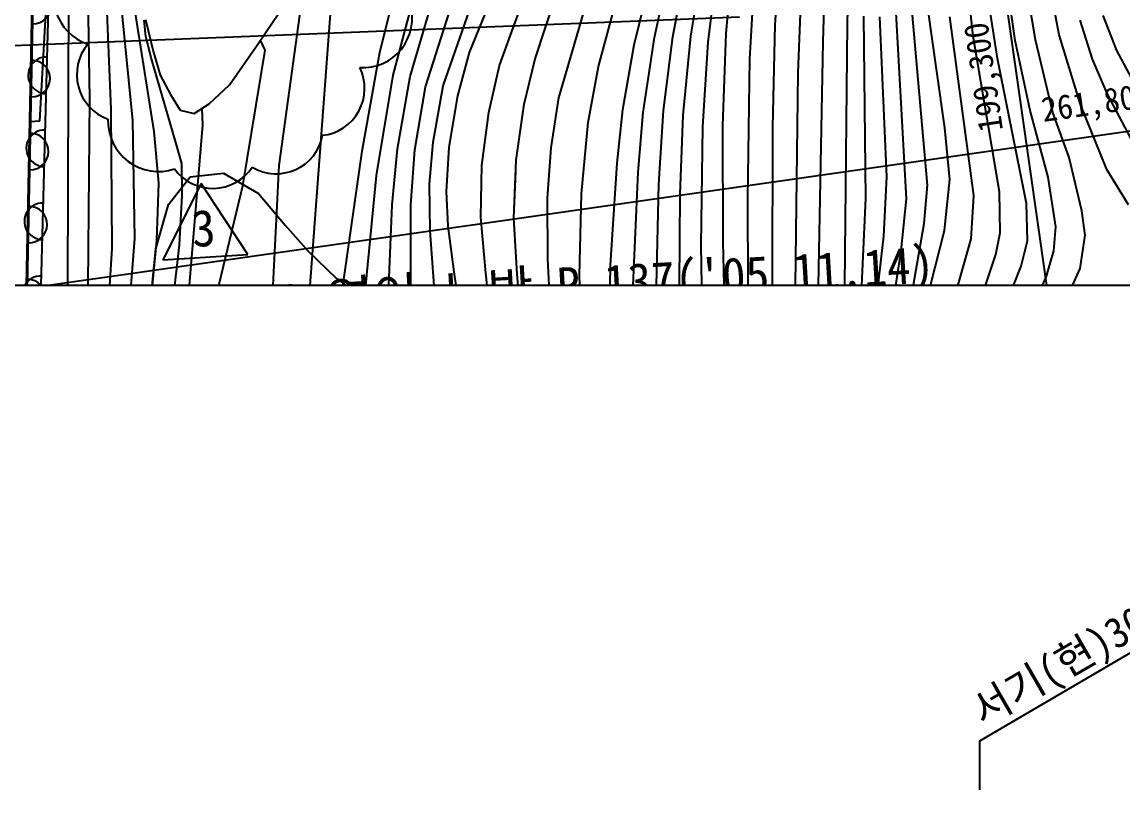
# Model space of a CAD drawing. Header units: millimetres. Extents: x 12262 to 13058, y 1103 to 1809.
# Drawn here: x 12389 to 12479.5, y 1363.4 to 1428 of the extents above; entities that cross this region are included whole.
import ezdxf
from ezdxf.enums import TextEntityAlignment as Align
from ezdxf.xclip import XClip

# ---------------------------------------------------------------- set-up
doc = ezdxf.new("R2010")
doc.units = ezdxf.units.MM
doc.header["$LTSCALE"] = 10
doc.header["$MEASUREMENT"] = 0
doc.header["$XCLIPFRAME"] = 2
doc.layers.add('TX-PAPR', color=2, linetype='Continuous', plot=False)
for name, color, linetype in [('TZ-BASE', 253, 'Continuous'), ('TZ-LEAL', 1, 'Continuous'), ('TZ-LEAT', 3, 'Continuous')]:
    doc.layers.add(name, color=color, linetype=linetype)
doc.styles.add('HANA', font='GulimChe.ttf')
doc.styles.get("Standard").update_dxf_attribs({"font": 'GulimChe.ttf'})

# ---------------------------------------------------------------- blocks, each defined once
blk = doc.blocks.new('JD-GJG5SREGSF3')
at = {"layer": 'TZ-BASE'}
for p, q in [((137.175, -157.149), (80.773, 237.649)), ((81.905, -69.474), (700.519, 18.903)), ((94.708, -54.553, -83), (103.206, -10.363, -83)), ((42.7, -61.459, -106), (45.158, -18.776, -106)), ((93.205, -54.627, -84), (98.803, -28.483, -84)), ((73.13, -57.824, -93), (80.512, -32.604, -93)), ((70.635, -55.838, -95), (75.523, -36.017, -95)), ((83.389, -56.366, -88), (90.182, -35.872, -88)), ((85.337, -59.566, -87), (92.189, -35.994, -87)), ((81.49, -54.123, -89), (87.826, -36.659, -89)), ((88.61, -56.984, -86), (94.088, -36.427, -86)), ((91.534, -55.218, -85), (96.053, -36.6, -85)), ((71.723, -57.712, -94), (77.208, -37.156, -94)), ((74.386, -58.681, -92), (81.05, -37.815, -92)), ((96.193, -54.508, -82), (98.509, -40.183, -82)), ((75.834, -58.596, -91), (81.198, -43.309, -91)), ((45.047, -58.739, -105), (45.093, -44.86, -105)), ((50.339, -61.446, -102), (48.843, -46.106, -102)), ((97.609, -55.007, -81), (98.825, -45.245, -81)), ((46.811, -59.641, -104), (46.601, -46.535, -104)), ((122.837, -54.869, -66), (121.701, -46.846, -66)), ((43.504, -47.696, -104.22), (42.702, -78.428, -104.22)), ((64.583, -79.36, -96), (66.943, -47.794, -96)), ((77.996, -55.837, -90), (81.318, -47.761, -90)), ((99.096, -54.28, -80), (99.653, -47.583, -80)), ((103.127, -53.568, -78), (103.489, -47.721, -78)), ((119.373, -54.506, -68), (118.622, -47.165, -68)), ((48.575, -60.544, -103), (48.075, -48.409, -103)), ((101.031, -56.359, -79), (101.531, -48.217, -79)), ((105.004, -57.519, -77), (105.345, -48.523, -77)), ((107.048, -54.967, -76), (107.274, -48.212, -76)), ((109.05, -53.468, -75), (109.174, -48.131, -75)), ((126.459, -54.388, -64), (125.303, -48.255, -64)), ((124.518, -54.799, -65), (123.678, -49.806, -65)), ((62.369, -65.143, -97), (64.358, -50.756, -97)), ((121.39, -56.344, -67), (120.563, -51.058, -67)), ((41.569, -76.65, -96.01), (42.06, -51.872, -96.01)), ((41.67, -76.646, -106.98), (42.16, -51.868, -106.98)), ((52.103, -62.348, -101), (50.471, -52.124, -101)), ((60.61, -55.151, -96.01), (62.905, -51.773, -96.01)), ((116.399, -57.403, -70), (115.651, -52.169, -70)), ((51.417, -54.52, -100), (51.281, -53.193, -100)), ((51.374, -53.148, -96.01), (52.016, -55.733, -96.01)), ((110.577, -67.833, -74), (110.393, -52.856, -74)), ((112.281, -66.073, -73), (111.726, -52.917, -73)), ((113.904, -67.865, -72), (113.048, -52.616, -72)), ((115.623, -66.738, -71), (114.371, -52.471, -71)), ((119.439, -67.599, -69), (117.46, -52.918, -69)), ((129.189, -56.406, -63), (128.17, -53.2, -63)), ((131.189, -55.681, -62), (130.071, -52.793, -62)), ((80.481, -56.904, -89), (81.49, -54.123, -89)), ((102.921, -61.942, -78), (103.127, -53.568, -78)), ((108.793, -80.55, -75), (109.05, -53.468, -75)), ((51.887, -56.378, -100), (51.417, -54.52, -100)), ((58.279, -58.495, -96.01), (60.61, -55.151, -96.01)), ((61.222, -55.663, -98), (60.819, -54.844, -98)), ((92.259, -60.787, -84), (93.205, -54.627, -84)), ((93.934, -60.619, -83), (94.708, -54.553, -83)), ((95.557, -61.009, -82), (96.193, -54.508, -82)), ((97.175, -61.948, -81), (97.609, -55.007, -81)), ((98.83, -61.848, -80), (99.096, -54.28, -80)), ((106.527, -83.699, -76), (107.048, -54.967, -76)), ((121.547, -67.296, -68), (119.373, -54.506, -68)), ((124.06, -60.618, -66), (122.837, -54.869, -66)), ((125.92, -60.768, -65), (124.518, -54.799, -65)), ((128.202, -60.128, -64), (126.459, -54.388, -64)), ((52.016, -55.733, -96.01), (52.6, -57.7, -96.01)), ((59.392, -66.813, -98), (61.222, -55.663, -98)), ((70.364, -57.346, -95), (70.635, -55.838, -95)), ((77.046, -59.394, -90), (77.996, -55.837, -90)), ((90.613, -60.54, -85), (91.534, -55.218, -85)), ((132.568, -58.236, -62), (131.189, -55.681, -62)), ((53.868, -63.25, -100), (51.887, -56.378, -100)), ((79.6, -60.784, -89), (80.481, -56.904, -89)), ((82.486, -60.088, -88), (83.389, -56.366, -88)), ((87.756, -61.611, -86), (88.61, -56.984, -86)), ((100.87, -67.882, -79), (101.031, -56.359, -79)), ((123.772, -68.242, -67), (121.39, -56.344, -67)), ((130.418, -59.283, -63), (129.189, -56.406, -63)), ((52.6, -57.7, -96.01), (53.436, -59.308, -96.01)), ((69.177, -63.95, -95), (70.364, -57.346, -95)), ((70.37, -65.959, -94), (71.723, -57.712, -94)), ((72.086, -63.761, -93), (73.13, -57.824, -93)), ((104.698, -83.262, -77), (105.004, -57.519, -77)), ((117.06, -62.034, -70), (116.399, -57.403, -70)), ((44.983, -77.791, -105), (45.047, -58.739, -105)), ((56.625, -60.064, -96.01), (58.279, -58.495, -96.01)), ((73.501, -63.857, -92), (74.386, -58.681, -92)), ((75.011, -63.214, -91), (75.834, -58.596, -91)), ((46.66, -77.207, -104), (46.811, -59.641, -104)), ((53.436, -59.308, -96.01), (54.235, -60.588, -96.01)), ((76.34, -63.628, -90), (77.046, -59.394, -90)), ((84.724, -63.689, -87), (85.337, -59.566, -87)), ((133.075, -64.292, -63), (130.418, -59.283, -63)), ((48.643, -71.939, -103), (48.575, -60.544, -103)), ((54.235, -60.588, -96.01), (55.375, -60.859, -96.01)), ((55.375, -60.859, -96.01), (56.625, -60.064, -96.01)), ((56.081, -61.79, -99), (56.029, -60.443, -99)), ((81.836, -64.681, -88), (82.486, -60.088, -88)), ((90.138, -64.933, -85), (90.613, -60.54, -85)), ((130.356, -65.474, -64), (128.202, -60.128, -64)), ((41.869, -61.507, -106), (42.7, -61.459, -106)), ((50.504, -71.141, -102), (50.339, -61.446, -102)), ((79.026, -65.137, -89), (79.6, -60.784, -89)), ((91.863, -65.692, -84), (92.259, -60.787, -84)), ((93.565, -66.677, -83), (93.934, -60.619, -83)), ((95.304, -67.501, -82), (95.557, -61.009, -82)), ((125.555, -66.092, -66), (124.06, -60.618, -66)), ((127.271, -64.478, -65), (125.92, -60.768, -65)), ((52.489, -66.585, -101), (52.103, -62.348, -101)), ((54.668, -78.867, -99), (56.081, -61.79, -99)), ((87.207, -67.448, -86), (87.756, -61.611, -86)), ((97.04, -71.676, -81), (97.175, -61.948, -81)), ((98.856, -71.369, -80), (98.83, -61.848, -80)), ((102.875, -81.485, -78), (102.921, -61.942, -78)), ((117.463, -66.29, -70), (117.06, -62.034, -70)), ((54.36, -64.957, -100), (53.868, -63.25, -100)), ((74.713, -66.677, -91), (75.011, -63.214, -91)), ((67.636, -74.892, -95), (69.177, -63.95, -95)), ((71.653, -68.364, -93), (72.086, -63.761, -93)), ((73.177, -68.357, -92), (73.501, -63.857, -92)), ((76.101, -67.267, -90), (76.34, -63.628, -90)), ((84.425, -67.821, -87), (84.724, -63.689, -87)), ((54.388, -67.565, -100), (54.36, -64.957, -100)), ((81.658, -69.428, -88), (81.836, -64.681, -88)), ((89.595, -73.323, -85), (90.138, -64.933, -85)), ((128.307, -68.849, -65), (127.271, -64.478, -65)), ((55.048, -66.068, -98.09), (57.782, -65.758, -98.09)), ((57.782, -65.758, -98.09), (60.668, -67.437, -98.09)), ((61.555, -81.5, -97), (62.369, -65.143, -97)), ((69.486, -75.072, -94), (70.37, -65.959, -94)), ((78.944, -69.378, -89), (79.026, -65.137, -89)), ((81.658, -69.428, -88), (81.801, -65.624, -88)), ((91.452, -75.158, -84), (91.863, -65.692, -84)), ((132.137, -68.365, -64), (130.356, -65.474, -64)), ((52.326, -71.307, -101), (52.489, -66.585, -101)), ((55.951, -66.612, -31.09), (52.813, -72.87, -31.09)), ((53.27, -68.332, -98.09), (55.048, -66.068, -98.09)), ((59.801, -72.458, -31.09), (55.951, -66.612, -31.09)), ((57.431, -74.871, -98), (59.392, -66.813, -98)), ((74.76, -70.513, -91), (74.713, -66.677, -91)), ((93.322, -77.021, -83), (93.565, -66.677, -83)), ((112.038, -70.947, -73), (112.281, -66.073, -73)), ((115.35, -69.907, -71), (115.623, -66.738, -71)), ((117.031, -70.46, -70), (117.463, -66.29, -70)), ((126.172, -70.162, -66), (125.555, -66.092, -66)), ((54.181, -71.69, -100), (54.388, -67.565, -100)), ((60.668, -67.437, -98.09), (62.856, -70.023, -98.09)), ((76.25, -70.127, -90), (76.101, -67.267, -90)), ((84.431, -72.797, -87), (84.425, -67.821, -87)), ((87.046, -74.132, -86), (87.207, -67.448, -86)), ((95.219, -78.357, -82), (95.304, -67.501, -82)), ((110.156, -76.539, -74), (110.577, -67.833, -74)), ((119.211, -71.15, -69), (119.439, -67.599, -69)), ((121.6, -70.67, -68), (121.547, -67.296, -68)), ((52.245, -71.974, -98.09), (53.27, -68.332, -98.09)), ((71.307, -76.782, -93), (71.653, -68.364, -93)), ((73.176, -75.283, -92), (73.177, -68.357, -92)), ((101.032, -106.958, -79), (100.87, -67.882, -79)), ((113.464, -72.137, -72), (113.904, -67.865, -72)), ((123.836, -71.318, -67), (123.772, -68.242, -67)), ((2.828, -80.771), (81.905, -69.474)), ((79.344, -73.982, -89), (78.944, -69.378, -89)), ((81.927, -74.074, -88), (81.658, -69.428, -88)), ((81.927, -74.074, -88), (81.658, -69.428, -88)), ((128.594, -70.862, -65), (128.307, -68.849, -65)), ((62.856, -70.023, -98.09), (64.74, -72.179, -98.09)), ((75.383, -78.794, -91), (74.76, -70.513, -91)), ((76.743, -73.862, -90), (76.25, -70.127, -90)), ((114.472, -74.944, -71), (115.35, -69.907, -71)), ((114.931, -78.771, -70), (117.031, -70.46, -70)), ((126.02, -72.151, -66), (126.172, -70.162, -66)), ((49.995, -77.738, -102), (50.504, -71.141, -102)), ((51.709, -77.592, -101), (52.326, -71.307, -101)), ((99.327, -95.246, -80), (98.856, -71.369, -80)), ((110.951, -80.845, -73), (112.038, -70.947, -73)), ((118.205, -74.735, -69), (119.211, -71.15, -69)), ((121.236, -72.439, -68), (121.6, -70.67, -68)), ((123.318, -73.395, -67), (123.836, -71.318, -67)), ((128.163, -73.594, -65), (128.594, -70.862, -65)), ((48.158, -79.432, -103), (48.643, -71.939, -103)), ((51.934, -75.028, -98.09), (52.245, -71.974, -98.09)), ((53.624, -76.391, -100), (54.181, -71.69, -100)), ((64.74, -72.179, -98.09), (67.082, -74.43, -98.09)), ((97.211, -83.342, -81), (97.04, -71.676, -81)), ((112.32, -79.578, -72), (113.464, -72.137, -72)), ((125.423, -74.215, -66), (126.02, -72.151, -66)), ((52.813, -72.87, -31.09), (59.801, -72.458, -31.09)), ((84.922, -81.295, -87), (84.431, -72.797, -87)), ((119.986, -76.204, -68), (121.236, -72.439, -68)), ((79.424, -92.824, -90), (76.743, -73.862, -90)), ((81.601, -93.46, -89), (79.344, -73.982, -89)), ((82.071, -75.628, -88), (81.927, -74.074, -88)), ((84.212, -98.815, -88), (81.927, -74.074, -88)), ((87.378, -83.236, -86), (87.046, -74.132, -86)), ((89.5, -79.96, -85), (89.595, -73.323, -85)), ((121.881, -77.127, -67), (123.318, -73.395, -67)), ((126.926, -76.441, -65), (128.163, -73.594, -65)), ((56.803, -79.364, -98), (57.431, -74.871, -98)), ((67.082, -74.43, -98.09), (69.613, -76.24, -98.09)), ((67.222, -80.332, -95), (67.636, -74.892, -95)), ((110.162, -95.833, -71), (114.472, -74.944, -71)), ((113.334, -90.496, -69), (118.205, -74.735, -69)), ((123.869, -77.77, -66), (125.423, -74.215, -66))]:
    blk.add_line(p, q, dxfattribs=at)
at = {"layer": 'TZ-BASE', "linetype": 'ByBlock'}
for p, q in [((81.477, -53.651), (100.173, -52.909)), ((1.989, -56.807), (81.477, -53.651))]:
    blk.add_line(p, q, dxfattribs=at)
at = {"layer": 'TZ-BASE'}
for centre, radius, start, end in [((47.917, -51.282), 4.075, 141.88453, 251.88453), ((42.158, -51.983, -106.98), 1.5, 268.86575, 88.86575), ((69.235, -53.041), 4.056, 266.55598, 16.55598), ((49.637, -57.662), 3.9, 139.97944, 249.97944), ((43.242, -57.723, -104.22), 1.5, 88.50573, 268.50573), ((42.039, -57.982, -106.98), 1.5, 268.86575, 88.86575), ((65.517, -58.801), 3.874, 276.23518, 26.23518), ((52.463, -61.46), 4.164, 178.15682, 288.15682), ((43.086, -63.721, -104.22), 1.5, 88.50573, 268.50573), ((41.92, -63.98, -106.98), 1.5, 268.86575, 88.86575), ((62.128, -61.937), 3.876, 239.37647, 349.37647), ((56.907, -63.106), 3.904, 216.29391, 326.29391), ((42.929, -69.719, -104.22), 1.5, 88.50573, 268.50573), ((41.802, -69.979, -106.98), 1.5, 268.86575, 88.86575), ((42.773, -75.717, -104.22), 1.5, 88.50573, 268.50573), ((41.683, -75.978, -106.98), 1.5, 268.86575, 88.86575)]:
    blk.add_arc(centre, radius, start, end, dxfattribs=at)
at = {"layer": 'TZ-BASE', "style": 'HANA'}
for s, height, rotation, p in [('199,300', 2, 98.13044, (121.835, -62.219, -255)), ('261,800', 2, 8.13044, (125.144, -61.555, -255)), ('3', 3, 3.37044, (55.266, -71.83, -31.09)), ("FCR-102-영이-노반-R-137('05.11.14)", 3, 3.37044, (50.897, -78.563, -31.09))]:
    blk.add_text(s, height=height, rotation=rotation, dxfattribs=at).set_placement(p)

msp = doc.modelspace()

# ---------------------------------------------------------------- linework, layer by layer
at = {"layer": 'TX-PAPR', "flags": 128}
msp.add_lwpolyline([(13050.255, 1556.296), (13045.003, 1406.296), (12350.398, 1406.296), (12345.146, 1556.296)], close=True, dxfattribs=at)
at = {"layer": 'TZ-LEAL'}
msp.add_lwpolyline([(12495.066, 1384.896), (12467.685, 1368.871), (12467.685, 1364.871)], dxfattribs=at)

# ---------------------------------------------------------------- block references
at = {"layer": 'TZ-BASE'}
ref = msp.add_blockref('JD-GJG5SREGSF3', (12347.772, 1481.296), dxfattribs=at)
XClip(ref).set_block_clipping_path([(702.4831646336, 75.0000000057), (697.2310198304, -74.9999999943), (2.6260725488, -75), (-2.6260722576, 75)])

# ---------------------------------------------------------------- texts
at = {"layer": 'TZ-LEAT'}
msp.add_text('서기(현)308㎞616.00', height=2.5, rotation=30, dxfattribs=at).set_placement((12481.179, 1377.664), align=Align.CENTER)

doc.saveas('drawing.dxf')
